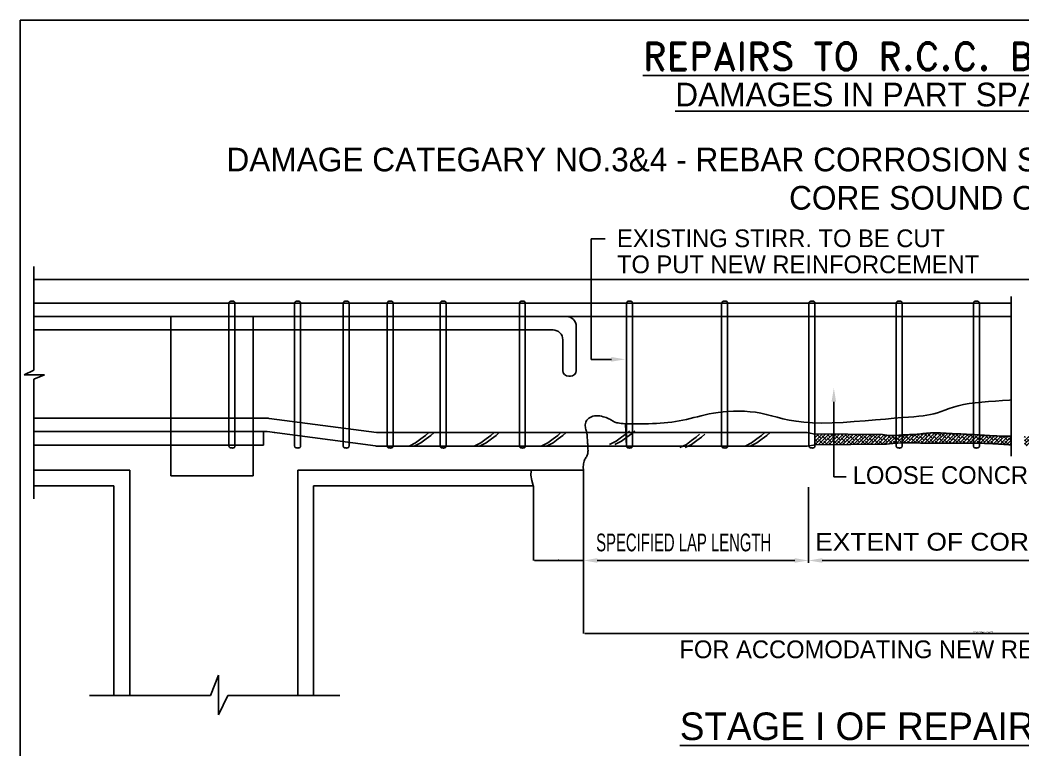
# Model space of a CAD drawing. Header units: millimetres. Extents: x -8855 to 105318, y -17958 to 67465.
# Drawn here: x 13823 to 24004, y 24736 to 32142 of the extents above; entities that cross this region are included whole.
import ezdxf
from ezdxf.lldxf.tags import DXFTag

# ---------------------------------------------------------------- set-up
doc = ezdxf.new("R2010")
doc.units = ezdxf.units.MM
doc.header["$LTSCALE"] = 25
doc.header["$PDMODE"] = 34
doc.layers.add('TEXT', color=2, linetype='Continuous')
doc.styles.add('ROMAND', font='romand.shx')
doc.styles.add('ROMANS', font='stylu.ttf')
tags = doc.linetypes.add('HIDDEN2', pattern=[4.7625, 3.175, -1.5875]).pattern_tags.tags
tags[6:7] = [DXFTag(74, 4), DXFTag(75, 0), DXFTag(340, '0'), DXFTag(46, 1.0), DXFTag(50, 0.0), DXFTag(44, 0.0), DXFTag(45, 0.0)]
tags[4:5] = [DXFTag(74, 4), DXFTag(75, 0), DXFTag(340, '0'), DXFTag(46, 1.0), DXFTag(50, 0.0), DXFTag(44, 0.0), DXFTag(45, 0.0)]
doc.dimstyles.get("Standard").update_dxf_attribs({"dimscale": 0, "dimtxt": 9, "dimasz": 12, "dimexe": 1.25, "dimexo": 0.625, "dimgap": 6, "dimtad": 1, "dimdec": 4, "dimdsep": 46, "dimlunit": 6, "dimtxsty": 'Standard', "dimcen": 2.5, "dimadec": 0, "dimazin": 0, "dimtfac": 1, "dimtdec": 4, "dimtmove": 0, "dimatfit": 3, "dimfxl": 0, "dimtolj": 1, "dimtzin": 0, "dimarcsym": 0})

# ---------------------------------------------------------------- blocks, each defined once
blk = doc.blocks.new('*D6')
at = {"color": 0, "lineweight": -2}
for p, q in [((19543, 26658), (19543, 25918)), ((27653, 26658), (27653, 25918)), ((19555, 25919), (27641, 25919))]:
    blk.add_line(p, q, dxfattribs=at)
at = {"color": 0}
for points in [[(19555, 25921), (19555, 25917), (19543, 25919)], [(27641, 25921), (27641, 25917), (27653, 25919)]]:
    blk.add_solid(points, dxfattribs=at)
at = {"layer": 'DEFPOINTS', "color": 0}
for p in [(19543, 26658), (27653, 26658), (27653, 25919)]:
    blk.add_point(p, dxfattribs=at)
at = {"color": 0, "insert": (23598, 25930), "char_height": 9, "attachment_point": 5, "style": 'ROMANS'}
blk.add_mtext('\\A1;EXTENT OF REMOVAL CONCRETE', dxfattribs=at)
blk = doc.blocks.new('*D13')
at = {"color": 0, "lineweight": -2}
for p, q in [((19543, 27575), (19543, 26657)), ((19034, 27415), (19034, 26657)), ((19046, 26658), (19531, 26658))]:
    blk.add_line(p, q, dxfattribs=at)
at = {"color": 0}
for points in [[(19046, 26660), (19046, 26656), (19034, 26658)], [(19531, 26660), (19531, 26656), (19543, 26658)]]:
    blk.add_solid(points, dxfattribs=at)
at = {"layer": 'DEFPOINTS', "color": 0}
for p in [(19543, 27575), (19034, 27415), (19543, 26658)]:
    blk.add_point(p, dxfattribs=at)
at = {"color": 0, "insert": (19288, 26669), "char_height": 9, "attachment_point": 5, "style": 'ROMANS'}
blk.add_mtext('\\A1;100', dxfattribs=at)

msp = doc.modelspace()

# ---------------------------------------------------------------- hatches: boundary and pattern name
at = {"layer": 'TEXT'}
h = msp.add_hatch(dxfattribs=at)
h.set_pattern_fill('ANSI38', color=256, scale=200, style=0)
h.set_pattern_definition([(45, (0, 0), (-17.67767, 17.67767), []), (135, (0, 0), (-53.033009, 17.67767), [62.5, -37.5])])
h.paths.add_polyline_path([(22716.92969, 27928.09079), (22690.53363, 27927.44274), (22658.47032, 27928.10325), (22620.98762, 27930.68556), (22576.85961, 27935.76669), (21891.08031, 27943.74645), (21891.08031, 27829.57513), (21898.94765, 27830.60195), (22620.05279, 27838.84318), (22681.74309, 27844.71079), (22716.92969, 27847.27933)])
h.paths.add_polyline_path([(22776.92969, 27931.85958), (22766.46592, 27931.22147), (22743.30554, 27929.57889), (22716.92969, 27928.04104), (22716.92969, 27847.27933), (22734.73267, 27848.57891), (22776.92969, 27850.63671)])
h.paths.add_polyline_path([(23502.51305, 27936.01906), (23486.52951, 27936.84559), (23459.00588, 27938.17112), (23430.9019, 27939.46445), (23402.28206, 27940.75778), (23373.21083, 27942.0833), (23343.7527, 27943.47322), (23313.97217, 27944.95974), (23283.96594, 27946.55358), (23253.95971, 27948.17963), (23224.21142, 27949.74127), (23194.97899, 27951.14192), (23166.52037, 27952.28497), (23139.09347, 27953.07384), (23112.95624, 27953.41192), (23088.3666, 27953.20263), (23065.49114, 27952.38692), (23044.13104, 27951.05603), (23023.99612, 27949.33875), (23004.7962, 27947.36388), (22986.24112, 27945.26022), (22968.0407, 27943.15656), (22949.90476, 27941.18169), (22931.54314, 27939.46442), (22912.71401, 27938.09597), (22893.36903, 27937.0173), (22873.50818, 27936.13183), (22853.13146, 27935.34296), (22832.23888, 27934.55408), (22810.83043, 27933.66861), (22788.90611, 27932.58993), (22776.92969, 27931.85958), (22776.92969, 27850.72926), (22821.4155, 27851.81327), (22858.51166, 27851.92777), (22893.71292, 27851.53934), (22928.45195, 27850.9678), (22963.08619, 27850.31577), (22997.70432, 27849.63154), (23032.39499, 27848.9634), (23067.24688, 27848.35967), (23102.34865, 27847.86863), (23137.78895, 27847.53859), (23173.65646, 27847.41785), (23209.97669, 27847.53591), (23246.52261, 27847.84717), (23283.00405, 27848.28722), (23319.13083, 27848.79168), (23354.61278, 27849.29613), (23389.15972, 27849.73618), (23422.48148, 27850.04744), (23454.28787, 27850.16551), (23484.36128, 27850.04208), (23502.51305, 27849.81923)])
h.paths.add_polyline_path([(23562.51305, 27932.52487), (23539.57778, 27933.96913), (23513.4083, 27935.45566), (23502.51305, 27936.01906), (23502.51305, 27849.81923), (23512.77424, 27849.69325), (23539.67185, 27849.15123), (23562.51305, 27848.52219)])
h.paths.add_polyline_path([(23884.08715, 27918.56755), (23875.63792, 27918.66649), (23846.69029, 27919.02873), (23818.38748, 27919.45537), (23790.76175, 27919.9947), (23763.84534, 27920.69504), (23737.67049, 27921.60466), (23712.23183, 27922.75578), (23687.37351, 27924.11619), (23662.9021, 27925.6376), (23638.62414, 27927.27171), (23614.34617, 27928.97021), (23589.87476, 27930.68482), (23565.01644, 27932.36722), (23562.51305, 27932.52487), (23562.51305, 27848.54016), (23589.50133, 27847.61641), (23612.72338, 27846.688), (23635.01043, 27845.69519), (23656.50755, 27844.67019), (23677.34372, 27843.63981), (23697.58342, 27842.60944), (23717.27501, 27841.57907), (23736.46685, 27840.5487), (23755.20731, 27839.51832), (23773.54475, 27838.48795), (23791.52752, 27837.45758), (23809.204, 27836.42721), (23826.64404, 27835.39415), (23844.00347, 27834.345), (23861.45963, 27833.26364), (23884.08715, 27831.82196)])
h.paths.add_polyline_path([(24348.09641, 27934.45705), (24309.40102, 27929.54706), (24271.36394, 27925.17336), (24234.27798, 27921.60463), (24198.09479, 27919.00456), (24162.766, 27917.28996), (24128.24325, 27916.31595), (24094.47818, 27915.93761), (24061.42242, 27916.01006), (24029.02762, 27916.3884), (24018.61208, 27916.56515), (24018.61208, 27822.19354), (24023.76679, 27821.81148), (24047.19036, 27820.11298), (24070.61393, 27818.47887), (24093.74733, 27816.95746), (24116.30037, 27815.59705), (24137.98289, 27814.44593), (24158.56649, 27813.54972), (24178.07, 27812.9433), (24196.57402, 27812.65888), (24214.15915, 27812.72864), (24230.90599, 27813.18479), (24246.89516, 27814.05954), (24262.20726, 27815.38507), (24276.92289, 27817.19359), (24291.1549, 27819.49314), (24305.1451, 27822.19519), (24319.16754, 27825.18702), (24333.49629, 27828.35596), (24348.09641, 27831.52228)])
h.paths.add_polyline_path([(24408.09641, 27942.39184), (24388.52202, 27939.80781), (24348.09641, 27934.45516), (24348.09641, 27831.52686), (24364.16887, 27834.77432), (24381.06082, 27837.79835), (24399.35528, 27840.5487), (24408.09641, 27841.59965)])
h.paths.add_polyline_path([(25233.94579, 27983.60045), (25217.86343, 27983.42682), (25182.19878, 27982.84992), (25147.14671, 27982.16032), (25112.28809, 27981.37413), (25077.20377, 27980.50743), (25041.47462, 27979.57634), (25004.6815, 27978.59695), (24966.40527, 27977.58536), (24926.22678, 27976.55767), (24883.87198, 27975.5112), (24839.64717, 27974.36813), (24794.00373, 27973.03187), (24747.39305, 27971.40581), (24700.2665, 27969.39337), (24653.07547, 27966.89794), (24606.27135, 27963.82293), (24560.30551, 27960.07174), (24515.54604, 27955.60144), (24472.02788, 27950.58376), (24429.70266, 27945.24409), (24408.09641, 27942.39184), (24408.09641, 27841.59965), (24419.24032, 27842.93948), (24440.56011, 27844.99218), (24463.07284, 27846.75508), (24486.53669, 27848.27649), (24510.70986, 27849.6047), (24535.35054, 27850.78802), (24560.2169, 27851.87474), (24585.06715, 27852.91317), (24609.69977, 27853.94622), (24634.07445, 27854.99538), (24658.19121, 27856.07673), (24682.05003, 27857.20638), (24705.65092, 27858.40044), (24728.99387, 27859.67498), (24752.07889, 27861.04613), (24774.90598, 27862.52997), (24797.49125, 27864.1292), (24819.91532, 27865.79282), (24842.2749, 27867.45644), (24864.66672, 27869.05567), (24887.1875, 27870.52609), (24909.93399, 27871.80333), (24933.00289, 27872.82297), (24956.49093, 27873.52061), (24980.48142, 27873.85871), (25005.00389, 27873.907), (25030.07447, 27873.76211), (25055.70929, 27873.52061), (25081.92445, 27873.27912), (25108.73608, 27873.13422), (25136.16031, 27873.18252), (25164.21324, 27873.52061), (25192.86263, 27874.2035), (25221.88281, 27875.11984), (25233.94579, 27875.53282)])
h.paths.add_polyline_path([(25293.94579, 27983.74935), (25293.08573, 27983.76689), (25254.60715, 27983.82352), (25233.94579, 27983.60045), (25233.94579, 27875.53282), (25250.9997, 27876.11667), (25279.93927, 27877.04105), (25293.94579, 27877.38472)])
h.paths.add_polyline_path([(25610.54645, 27955.73362), (25599.76526, 27955.73362), (25536.11154, 27965.32533), (25478.41152, 27972.51653), (25425.96208, 27977.63176), (25378.06005, 27980.99554), (25334.00232, 27982.93241), (25293.94579, 27983.74935), (25293.94579, 27877.38472), (25308.42746, 27877.74004), (25336.19021, 27878.06069), (25362.95347, 27877.85006), (25388.44319, 27876.95519), (25412.55356, 27875.20909), (25435.85172, 27872.38851), (25459.07303, 27868.25618), (25482.95289, 27862.5748), (25508.22666, 27855.10708), (25535.62973, 27845.61573), (25565.89747, 27833.86345), (25599.76526, 27819.61296), (25610.54645, 27819.61296)])

# ---------------------------------------------------------------- linework, layer by layer
for p, q in [((13822.58321, 32141.71581), (13822.58321, 3906.40728)), ((33302.44289, 32141.71581), (13822.58321, 32141.71581)), ((19619.97384, 28699.20069), (19619.97384, 29921.21885)), ((19619.97384, 29921.21885), (19762.53572, 29921.21885)), ((13962.98687, 29640.17941), (13962.98687, 28588.6062)), ((13962.98687, 29509.73284), (33025.80761, 29509.73284)), ((23884.08715, 29338.06638), (23884.08715, 27717.50093)), ((19826.19536, 28699.20069), (19619.97384, 28699.20069)), ((13865.25611, 28543.03435), (13962.98687, 28588.6062)), ((14069.66464, 28543.03435), (13865.25611, 28543.03435)), ((14069.66464, 28543.03435), (13962.98687, 28499.34463)), ((13962.98687, 28499.34463), (13962.98687, 27284.73996)), ((22083.73427, 28268.27634), (22083.73427, 27508.44759)), ((23502.51305, 27819.61296), (23502.51305, 28283.2714)), ((23562.51305, 27819.61296), (23562.51305, 28280.17776)), ((16352.60917, 28100.15454), (17439.51712, 27956.25266)), ((20945.23093, 28165.01139), (20945.23093, 27819.61296)), ((21005.23093, 28170.35369), (21005.23093, 27819.61296)), ((22716.92969, 28103.31413), (22716.92969, 27819.61296)), ((22776.92969, 28108.22793), (22776.92969, 27837.78371)), ((19967.88977, 28046.46198), (19980.09481, 27816.09003)), ((20038.84979, 28044.34891), (20038.84979, 27819.61296)), ((21831.08031, 28057.11036), (21831.08031, 27819.61296)), ((21891.08031, 28054.25264), (21891.08031, 27819.61296)), ((16294.02506, 27828.43228), (16294.02506, 27965.73048)), ((16330.82288, 27965.73048), (17430.54538, 27820.13201)), ((21005.23093, 27819.61296), (21005.23093, 27819.61296)), ((22776.92969, 27837.78371), (22776.78026, 27816.53878)), ((13962.98687, 27575.36163), (14935.38224, 27575.36163)), ((14935.38224, 27575.36163), (14935.38224, 25289.46679)), ((16642.20574, 25289.46679), (16642.20574, 27575.36163)), ((16642.20574, 27575.36163), (19542.61748, 27575.36163)), ((22083.73427, 27508.44759), (22209.45767, 27508.44759)), ((13962.98687, 27415.36163), (14775.38224, 27415.36163)), ((14775.38224, 27415.36163), (14775.38224, 25289.46679)), ((16802.20574, 25289.46679), (16802.20574, 27415.36163)), ((16802.20574, 27415.36163), (19034.11286, 27415.36163)), ((15836.5797, 25493.85949), (15755.54024, 25289.46679)), ((15836.5797, 25092.09901), (15836.5797, 25493.85949)), ((14526.35064, 25289.46679), (15755.54024, 25289.46679)), ((15836.5797, 25092.09901), (15933.23813, 25289.46679)), ((15933.23813, 25289.46679), (17069.22727, 25289.46679))]:
    msp.add_line(p, q)
at = {"linetype": 'HIDDEN2'}
for p, q in [((13962.98687, 29269.97499), (23884.08715, 29269.97499)), ((15943.20812, 29269.97499), (15943.20812, 27819.61296)), ((16003.20812, 29269.97499), (16003.20812, 27819.61296)), ((16609.17229, 29269.97499), (16609.17229, 27819.61296)), ((16669.17229, 29269.97499), (16669.17229, 27819.61296)), ((17102.37409, 29269.97499), (17102.37409, 27819.61296)), ((17162.37409, 29269.97499), (17162.37409, 27819.61296)), ((17549.1109, 29269.97499), (17549.1109, 27819.61296)), ((17609.1109, 29269.97499), (17609.1109, 27819.61296)), ((18087.54484, 29269.97499), (18087.54484, 27819.61296)), ((18147.54484, 29269.97499), (18147.54484, 27819.61296)), ((18891.67114, 29269.97499), (18891.67114, 27819.61296)), ((18951.67114, 29269.97499), (18951.67114, 27819.61296)), ((19978.84979, 29269.97499), (19978.84979, 27819.61296)), ((20038.84979, 29269.97499), (20038.84979, 27819.61296)), ((20945.23093, 29269.97499), (20945.23093, 27819.61296)), ((21005.23093, 29269.97499), (21005.23093, 27819.61296)), ((21831.08031, 29269.97499), (21831.08031, 27819.61296)), ((21891.08031, 29269.97499), (21891.08031, 27819.61296)), ((22716.92969, 29269.97499), (22716.92969, 27819.61296)), ((22776.92969, 29269.97499), (22776.92969, 27819.61296)), ((23502.51305, 29269.97499), (23502.51305, 27819.61296)), ((23562.51305, 29269.97499), (23562.51305, 27819.61296)), ((13962.98687, 29133.85434), (23884.08715, 29133.85434)), ((19469.13226, 29033.85434), (19469.13226, 28587.04668)), ((13962.98687, 28997.73368), (19233.0116, 28997.73368)), ((19333.0116, 28897.73368), (19333.0116, 28587.04668)), ((19409.13226, 28527.04668), (19393.0116, 28527.04668)), ((13962.98687, 28100.67358), (16344.73415, 28100.67358)), ((16330.82288, 27965.73048), (13962.98687, 27965.73048)), ((17447.39214, 27955.73362), (21814.75155, 27955.73362)), ((13962.98687, 27828.43228), (16294.02506, 27828.43228)), ((17438.4204, 27819.61296), (21814.75155, 27819.61296))]:
    msp.add_line(p, q, dxfattribs=at)
at = {"color": 8}
for p, q in [((15142.19608, 29133.85434), (13962.98687, 29133.85434)), ((15351.58905, 27515.5609), (15351.58905, 29133.85434)), ((16189.16091, 29133.85434), (23884.08715, 29133.85434)), ((16189.16091, 27515.5609), (16189.16091, 29133.85434)), ((15351.58905, 27515.5609), (16189.16091, 27515.5609))]:
    msp.add_line(p, q, dxfattribs=at)
at = {"color": 0, "linetype": 'ByBlock'}
for p, q in [((21826.74407, 27402.86163), (21826.74407, 26633.32243)), ((19682.61748, 26658.32243), (21686.74407, 26658.32243)), ((21966.74407, 26658.32243), (25459.76526, 26658.32243))]:
    msp.add_line(p, q, dxfattribs=at)
for points in [[(15943.20812, 29269.97499), (15944.45314, 29273.49793), (15945.61306, 29276.39073), (15946.70528, 29278.73205), (15947.74722, 29280.60053), (15948.75631, 29282.0748), (15949.74995, 29283.23351), (15950.74557, 29284.1553), (15951.76057, 29284.91882), (15952.80768, 29285.59049), (15953.88087, 29286.18788), (15954.96938, 29286.71636), (15956.0625, 29287.18129), (15957.14949, 29287.58802), (15958.21961, 29287.94191), (15959.26213, 29288.24833), (15960.26631, 29288.51264), (15961.2273, 29288.74006), (15962.16375, 29288.93532), (15963.10021, 29289.10301), (15964.0612, 29289.24773), (15965.07126, 29289.37407), (15966.15494, 29289.48663), (15967.33675, 29289.59), (15968.64125, 29289.68878), (15970.08529, 29289.78551), (15971.65508, 29289.87458), (15973.32914, 29289.94835), (15975.08601, 29289.99914), (15976.90422, 29290.0193), (15978.7623, 29290.00117), (15980.63878, 29289.9371), (15982.51219, 29289.81943), (15984.36362, 29289.63986), (15986.18438, 29289.38755), (15987.96834, 29289.05101), (15989.70935, 29288.61875), (15991.40129, 29288.07929), (15993.03802, 29287.42115), (15994.61341, 29286.63283), (15996.12132, 29285.70285), (15997.55208, 29284.61619), (15998.88187, 29283.34369), (16000.08333, 29281.85266), (16001.1291, 29280.11038), (16001.99183, 29278.08418), (16002.64414, 29275.74134), (16003.05869, 29273.04918), (16003.20812, 29269.97499)], [(16609.17229, 29269.97499), (16610.41732, 29273.49793), (16611.57723, 29276.39073), (16612.66945, 29278.73205), (16613.7114, 29280.60053), (16614.72049, 29282.0748), (16615.71413, 29283.23351), (16616.70974, 29284.1553), (16617.72475, 29284.91882), (16618.77186, 29285.59049), (16619.84504, 29286.18788), (16620.93356, 29286.71636), (16622.02668, 29287.18129), (16623.11367, 29287.58802), (16624.18378, 29287.94191), (16625.2263, 29288.24833), (16626.23048, 29288.51264), (16627.19147, 29288.74006), (16628.12793, 29288.93532), (16629.06438, 29289.10301), (16630.02538, 29289.24773), (16631.03544, 29289.37407), (16632.11911, 29289.48663), (16633.30093, 29289.59), (16634.60542, 29289.68878), (16636.04946, 29289.78551), (16637.61925, 29289.87458), (16639.29332, 29289.94835), (16641.05019, 29289.99914), (16642.8684, 29290.0193), (16644.72648, 29290.00117), (16646.60296, 29289.9371), (16648.47637, 29289.81943), (16650.3278, 29289.63986), (16652.14856, 29289.38755), (16653.93251, 29289.05101), (16655.67353, 29288.61875), (16657.36546, 29288.07929), (16659.0022, 29287.42115), (16660.57758, 29286.63283), (16662.08549, 29285.70285), (16663.51626, 29284.61619), (16664.84605, 29283.34369), (16666.04751, 29281.85266), (16667.09328, 29280.11038), (16667.956, 29278.08418), (16668.60832, 29275.74134), (16669.02287, 29273.04918), (16669.17229, 29269.97499)], [(17102.37409, 29269.97499), (17103.61912, 29273.49793), (17104.77903, 29276.39073), (17105.87125, 29278.73205), (17106.9132, 29280.60053), (17107.92229, 29282.0748), (17108.91593, 29283.23351), (17109.91154, 29284.1553), (17110.92654, 29284.91882), (17111.97366, 29285.59049), (17113.04684, 29286.18788), (17114.13536, 29286.71636), (17115.22848, 29287.18129), (17116.31547, 29287.58802), (17117.38558, 29287.94191), (17118.4281, 29288.24833), (17119.43228, 29288.51264), (17120.39327, 29288.74006), (17121.32973, 29288.93532), (17122.26618, 29289.10301), (17123.22717, 29289.24773), (17124.23724, 29289.37407), (17125.32091, 29289.48663), (17126.50273, 29289.59), (17127.80722, 29289.68878), (17129.25126, 29289.78551), (17130.82105, 29289.87458), (17132.49512, 29289.94835), (17134.25199, 29289.99914), (17136.0702, 29290.0193), (17137.92828, 29290.00117), (17139.80476, 29289.9371), (17141.67817, 29289.81943), (17143.5296, 29289.63986), (17145.35036, 29289.38755), (17147.13431, 29289.05101), (17148.87533, 29288.61875), (17150.56726, 29288.07929), (17152.20399, 29287.42115), (17153.77938, 29286.63283), (17155.28729, 29285.70285), (17156.71805, 29284.61619), (17158.04785, 29283.34369), (17159.24931, 29281.85266), (17160.29508, 29280.11038), (17161.1578, 29278.08418), (17161.81012, 29275.74134), (17162.22467, 29273.04918), (17162.37409, 29269.97499)], [(17549.1109, 29269.97499), (17550.35592, 29273.49793), (17551.51584, 29276.39073), (17552.60806, 29278.73205), (17553.65001, 29280.60053), (17554.65909, 29282.0748), (17555.65273, 29283.23351), (17556.64835, 29284.1553), (17557.66335, 29284.91882), (17558.71046, 29285.59049), (17559.78365, 29286.18788), (17560.87217, 29286.71636), (17561.96528, 29287.18129), (17563.05227, 29287.58802), (17564.12239, 29287.94191), (17565.16491, 29288.24833), (17566.16909, 29288.51264), (17567.13008, 29288.74006), (17568.06653, 29288.93532), (17569.00299, 29289.10301), (17569.96398, 29289.24773), (17570.97405, 29289.37407), (17572.05772, 29289.48663), (17573.23953, 29289.59), (17574.54403, 29289.68878), (17575.98807, 29289.78551), (17577.55786, 29289.87458), (17579.23192, 29289.94835), (17580.98879, 29289.99914), (17582.807, 29290.0193), (17584.66508, 29290.00117), (17586.54156, 29289.9371), (17588.41497, 29289.81943), (17590.2664, 29289.63986), (17592.08716, 29289.38755), (17593.87112, 29289.05101), (17595.61213, 29288.61875), (17597.30407, 29288.07929), (17598.9408, 29287.42115), (17600.51619, 29286.63283), (17602.0241, 29285.70285), (17603.45486, 29284.61619), (17604.78465, 29283.34369), (17605.98611, 29281.85266), (17607.03188, 29280.11038), (17607.89461, 29278.08418), (17608.54692, 29275.74134), (17608.96147, 29273.04918), (17609.1109, 29269.97499)], [(18087.54484, 29269.97499), (18088.78986, 29273.49793), (18089.94978, 29276.39073), (18091.042, 29278.73205), (18092.08395, 29280.60053), (18093.09303, 29282.0748), (18094.08667, 29283.23351), (18095.08229, 29284.1553), (18096.09729, 29284.91882), (18097.1444, 29285.59049), (18098.21759, 29286.18788), (18099.30611, 29286.71636), (18100.39922, 29287.18129), (18101.48621, 29287.58802), (18102.55633, 29287.94191), (18103.59885, 29288.24833), (18104.60303, 29288.51264), (18105.56402, 29288.74006), (18106.50047, 29288.93532), (18107.43693, 29289.10301), (18108.39792, 29289.24773), (18109.40799, 29289.37407), (18110.49166, 29289.48663), (18111.67347, 29289.59), (18112.97797, 29289.68878), (18114.42201, 29289.78551), (18115.9918, 29289.87458), (18117.66586, 29289.94835), (18119.42273, 29289.99914), (18121.24094, 29290.0193), (18123.09902, 29290.00117), (18124.9755, 29289.9371), (18126.84891, 29289.81943), (18128.70034, 29289.63986), (18130.5211, 29289.38755), (18132.30506, 29289.05101), (18134.04607, 29288.61875), (18135.73801, 29288.07929), (18137.37474, 29287.42115), (18138.95013, 29286.63283), (18140.45804, 29285.70285), (18141.8888, 29284.61619), (18143.21859, 29283.34369), (18144.42005, 29281.85266), (18145.46582, 29280.11038), (18146.32855, 29278.08418), (18146.98086, 29275.74134), (18147.39541, 29273.04918), (18147.54484, 29269.97499)], [(18891.67114, 29269.97499), (18892.91617, 29273.49793), (18894.07608, 29276.39073), (18895.1683, 29278.73205), (18896.21025, 29280.60053), (18897.21934, 29282.0748), (18898.21298, 29283.23351), (18899.20859, 29284.1553), (18900.2236, 29284.91882), (18901.27071, 29285.59049), (18902.34389, 29286.18788), (18903.43241, 29286.71636), (18904.52553, 29287.18129), (18905.61252, 29287.58802), (18906.68263, 29287.94191), (18907.72515, 29288.24833), (18908.72933, 29288.51264), (18909.69032, 29288.74006), (18910.62678, 29288.93532), (18911.56323, 29289.10301), (18912.52423, 29289.24773), (18913.53429, 29289.37407), (18914.61796, 29289.48663), (18915.79978, 29289.59), (18917.10427, 29289.68878), (18918.54831, 29289.78551), (18920.1181, 29289.87458), (18921.79217, 29289.94835), (18923.54904, 29289.99914), (18925.36725, 29290.0193), (18927.22533, 29290.00117), (18929.10181, 29289.9371), (18930.97522, 29289.81943), (18932.82665, 29289.63986), (18934.64741, 29289.38755), (18936.43136, 29289.05101), (18938.17238, 29288.61875), (18939.86431, 29288.07929), (18941.50105, 29287.42115), (18943.07643, 29286.63283), (18944.58434, 29285.70285), (18946.0151, 29284.61619), (18947.3449, 29283.34369), (18948.54636, 29281.85266), (18949.59213, 29280.11038), (18950.45485, 29278.08418), (18951.10717, 29275.74134), (18951.52172, 29273.04918), (18951.67114, 29269.97499)], [(19978.84979, 29269.97499), (19980.09481, 29273.49793), (19981.25473, 29276.39073), (19982.34695, 29278.73205), (19983.3889, 29280.60053), (19984.39798, 29282.0748), (19985.39163, 29283.23351), (19986.38724, 29284.1553), (19987.40224, 29284.91882), (19988.44935, 29285.59049), (19989.52254, 29286.18788), (19990.61106, 29286.71636), (19991.70418, 29287.18129), (19992.79116, 29287.58802), (19993.86128, 29287.94191), (19994.9038, 29288.24833), (19995.90798, 29288.51264), (19996.86897, 29288.74006), (19997.80542, 29288.93532), (19998.74188, 29289.10301), (19999.70287, 29289.24773), (20000.71294, 29289.37407), (20001.79661, 29289.48663), (20002.97842, 29289.59), (20004.28292, 29289.68878), (20005.72696, 29289.78551), (20007.29675, 29289.87458), (20008.97081, 29289.94835), (20010.72768, 29289.99914), (20012.54589, 29290.0193), (20014.40397, 29290.00117), (20016.28045, 29289.9371), (20018.15386, 29289.81943), (20020.0053, 29289.63986), (20021.82605, 29289.38755), (20023.61001, 29289.05101), (20025.35102, 29288.61875), (20027.04296, 29288.07929), (20028.67969, 29287.42115), (20030.25508, 29286.63283), (20031.76299, 29285.70285), (20033.19375, 29284.61619), (20034.52354, 29283.34369), (20035.725, 29281.85266), (20036.77077, 29280.11038), (20037.6335, 29278.08418), (20038.28582, 29275.74134), (20038.70037, 29273.04918), (20038.84979, 29269.97499)], [(20945.23093, 29269.97499), (20946.47595, 29273.49793), (20947.63587, 29276.39073), (20948.72809, 29278.73205), (20949.77004, 29280.60053), (20950.77912, 29282.0748), (20951.77277, 29283.23351), (20952.76838, 29284.1553), (20953.78338, 29284.91882), (20954.83049, 29285.59049), (20955.90368, 29286.18788), (20956.9922, 29286.71636), (20958.08532, 29287.18129), (20959.1723, 29287.58802), (20960.24242, 29287.94191), (20961.28494, 29288.24833), (20962.28912, 29288.51264), (20963.25011, 29288.74006), (20964.18656, 29288.93532), (20965.12302, 29289.10301), (20966.08401, 29289.24773), (20967.09408, 29289.37407), (20968.17775, 29289.48663), (20969.35956, 29289.59), (20970.66406, 29289.68878), (20972.1081, 29289.78551), (20973.67789, 29289.87458), (20975.35195, 29289.94835), (20977.10882, 29289.99914), (20978.92703, 29290.0193), (20980.78511, 29290.00117), (20982.66159, 29289.9371), (20984.535, 29289.81943), (20986.38644, 29289.63986), (20988.20719, 29289.38755), (20989.99115, 29289.05101), (20991.73216, 29288.61875), (20993.4241, 29288.07929), (20995.06083, 29287.42115), (20996.63622, 29286.63283), (20998.14413, 29285.70285), (20999.57489, 29284.61619), (21000.90468, 29283.34369), (21002.10614, 29281.85266), (21003.15191, 29280.11038), (21004.01464, 29278.08418), (21004.66696, 29275.74134), (21005.08151, 29273.04918), (21005.23093, 29269.97499)], [(21831.08031, 29269.97499), (21832.32533, 29273.49793), (21833.48525, 29276.39073), (21834.57747, 29278.73205), (21835.61941, 29280.60053), (21836.6285, 29282.0748), (21837.62214, 29283.23351), (21838.61776, 29284.1553), (21839.63276, 29284.91882), (21840.67987, 29285.59049), (21841.75306, 29286.18788), (21842.84157, 29286.71636), (21843.93469, 29287.18129), (21845.02168, 29287.58802), (21846.0918, 29287.94191), (21847.13432, 29288.24833), (21848.1385, 29288.51264), (21849.09949, 29288.74006), (21850.03594, 29288.93532), (21850.9724, 29289.10301), (21851.93339, 29289.24773), (21852.94345, 29289.37407), (21854.02713, 29289.48663), (21855.20894, 29289.59), (21856.51344, 29289.68878), (21857.95748, 29289.78551), (21859.52727, 29289.87458), (21861.20133, 29289.94835), (21862.9582, 29289.99914), (21864.77641, 29290.0193), (21866.63449, 29290.00117), (21868.51097, 29289.9371), (21870.38438, 29289.81943), (21872.23581, 29289.63986), (21874.05657, 29289.38755), (21875.84053, 29289.05101), (21877.58154, 29288.61875), (21879.27348, 29288.07929), (21880.91021, 29287.42115), (21882.4856, 29286.63283), (21883.99351, 29285.70285), (21885.42427, 29284.61619), (21886.75406, 29283.34369), (21887.95552, 29281.85266), (21889.00129, 29280.11038), (21889.86402, 29278.08418), (21890.51633, 29275.74134), (21890.93088, 29273.04918), (21891.08031, 29269.97499)], [(22716.92969, 29269.97499), (22718.17471, 29273.49793), (22719.33462, 29276.39073), (22720.42685, 29278.73205), (22721.46879, 29280.60053), (22722.47788, 29282.0748), (22723.47152, 29283.23351), (22724.46714, 29284.1553), (22725.48214, 29284.91882), (22726.52925, 29285.59049), (22727.60243, 29286.18788), (22728.69095, 29286.71636), (22729.78407, 29287.18129), (22730.87106, 29287.58802), (22731.94118, 29287.94191), (22732.98369, 29288.24833), (22733.98787, 29288.51264), (22734.94886, 29288.74006), (22735.88532, 29288.93532), (22736.82177, 29289.10301), (22737.78277, 29289.24773), (22738.79283, 29289.37407), (22739.8765, 29289.48663), (22741.05832, 29289.59), (22742.36282, 29289.68878), (22743.80686, 29289.78551), (22745.37664, 29289.87458), (22747.05071, 29289.94835), (22748.80758, 29289.99914), (22750.62579, 29290.0193), (22752.48387, 29290.00117), (22754.36035, 29289.9371), (22756.23376, 29289.81943), (22758.08519, 29289.63986), (22759.90595, 29289.38755), (22761.6899, 29289.05101), (22763.43092, 29288.61875), (22765.12286, 29288.07929), (22766.75959, 29287.42115), (22768.33498, 29286.63283), (22769.84289, 29285.70285), (22771.27365, 29284.61619), (22772.60344, 29283.34369), (22773.8049, 29281.85266), (22774.85067, 29280.11038), (22775.7134, 29278.08418), (22776.36571, 29275.74134), (22776.78026, 29273.04918), (22776.92969, 29269.97499)], [(23562.51305, 29269.97499), (23561.26802, 29273.49793), (23560.10811, 29276.39073), (23559.01589, 29278.73205), (23557.97394, 29280.60053), (23556.96485, 29282.0748), (23555.97121, 29283.23351), (23554.9756, 29284.1553), (23553.9606, 29284.91882), (23552.91348, 29285.59049), (23551.8403, 29286.18788), (23550.75178, 29286.71636), (23549.65866, 29287.18129), (23548.57168, 29287.58802), (23547.50156, 29287.94191), (23546.45904, 29288.24833), (23545.45486, 29288.51264), (23544.49387, 29288.74006), (23543.55741, 29288.93532), (23542.62096, 29289.10301), (23541.65997, 29289.24773), (23540.6499, 29289.37407), (23539.56623, 29289.48663), (23538.38441, 29289.59), (23537.07992, 29289.68878), (23535.63588, 29289.78551), (23534.06609, 29289.87458), (23532.39203, 29289.94835), (23530.63515, 29289.99914), (23528.81694, 29290.0193), (23526.95887, 29290.00117), (23525.08238, 29289.9371), (23523.20897, 29289.81943), (23521.35754, 29289.63986), (23519.53678, 29289.38755), (23517.75283, 29289.05101), (23516.01182, 29288.61875), (23514.31988, 29288.07929), (23512.68315, 29287.42115), (23511.10776, 29286.63283), (23509.59985, 29285.70285), (23508.16909, 29284.61619), (23506.8393, 29283.34369), (23505.63783, 29281.85266), (23504.59206, 29280.11038), (23503.72934, 29278.08418), (23503.07702, 29275.74134), (23502.66247, 29273.04918), (23502.51305, 29269.97499)], [(19542.61748, 27575.36163), (19541.50861, 27582.42599), (19540.44396, 27596.69131), (19540.38477, 27611.27237), (19541.26845, 27625.80631), (19543.03241, 27639.93029), (19545.61405, 27653.28148), (19548.9508, 27665.49703), (19552.95683, 27676.3226), (19557.45339, 27685.93786), (19562.2385, 27694.63098), (19567.11017, 27702.69013), (19571.86642, 27710.40347), (19576.30527, 27718.05918), (19580.22473, 27725.94543), (19583.42282, 27734.35038), (19585.75046, 27743.50217), (19587.27016, 27753.38879), (19588.09734, 27763.9382), (19588.34743, 27775.07835), (19588.13583, 27786.73721), (19587.57798, 27798.84273), (19586.78928, 27811.32287), (19585.88516, 27824.10558), (19584.9642, 27837.09722), (19584.05767, 27850.11767), (19583.17999, 27862.96522), (19582.34559, 27875.43815), (19581.5689, 27887.33474), (19580.86435, 27898.45328), (19580.24636, 27908.59204), (19579.72936, 27917.5493), (19579.31096, 27925.21461), (19578.92141, 27931.84251), (19578.47416, 27937.77881), (19577.88263, 27943.3693), (19577.06026, 27948.95979), (19575.92049, 27954.89608), (19574.37676, 27961.52398), (19572.34249, 27969.18929), (19569.80326, 27978.14175), (19567.0332, 27988.24689), (19564.37855, 27999.27417), (19562.18559, 28010.99306), (19560.80056, 28023.17302), (19560.56973, 28035.58352), (19561.83936, 28047.99401), (19564.95571, 28060.17398), (19570.18087, 28071.90008), (19577.44031, 28082.9778), (19586.57532, 28093.21982), (19597.4272, 28102.43885), (19609.83725, 28110.44757), (19623.64678, 28117.05867), (19638.69707, 28122.08483), (19654.82944, 28125.33876), (19671.85391, 28126.70517), (19689.45548, 28126.35697), (19707.2879, 28124.53911), (19725.00491, 28121.49653), (19742.26023, 28117.47416), (19758.70761, 28112.71697), (19774.00079, 28107.46988), (19787.7935, 28101.97785), (19799.85491, 28096.4546), (19810.41585, 28090.98898), (19819.82259, 28085.63863), (19828.42138, 28080.46117), (19836.5585, 28075.51426), (19844.58019, 28070.85551), (19852.83273, 28066.54257), (19861.66236, 28062.63307), (19871.41296, 28059.17023), (19882.41875, 28056.13965), (19895.01156, 28053.51251), (19909.52324, 28051.25999), (19926.28562, 28049.35327), (19945.63051, 28047.76354), (19967.88977, 28046.46198), (19993.39521, 28045.41977), (20022.33922, 28044.62011), (20054.35628, 28044.0942), (20088.94144, 28043.88528), (20125.58973, 28044.03657), (20163.7962, 28044.5913), (20203.05587, 28045.59269), (20242.86379, 28047.08396), (20282.71499, 28049.10835), (20322.19349, 28051.70908), (20361.23915, 28054.92937), (20399.88085, 28058.81245), (20438.14743, 28063.40155), (20476.06775, 28068.73989), (20513.67066, 28074.87069), (20550.98502, 28081.83719), (20588.03968, 28089.6826), (20624.92602, 28098.39493), (20661.98548, 28107.74122), (20699.62205, 28117.43332), (20738.23968, 28127.18306), (20778.24235, 28136.70225), (20820.03403, 28145.70275), (20864.0187, 28153.89636), (20910.60032, 28160.99494), (20960.02416, 28166.72711), (21011.90069, 28170.88875), (21065.68165, 28173.29256), (21120.81879, 28173.75123), (21176.76388, 28172.07744), (21232.96867, 28168.08389), (21288.88491, 28161.58327), (21343.96436, 28152.38827), (21398.00488, 28140.4978), (21452.1888, 28126.65574), (21508.04456, 28111.79218), (21567.10059, 28096.83722), (21630.88533, 28082.72096), (21700.92721, 28070.3735), (21778.75468, 28060.72493), (21865.89616, 28054.70535), (21963.12879, 28052.95751), (22068.2244, 28054.97479), (22178.20354, 28059.96322), (22290.08673, 28067.12884), (22400.8945, 28075.67766), (22507.64739, 28084.81574), (22607.36592, 28093.74908), (22697.07063, 28101.68374), (22774.5684, 28108.04619), (22840.81146, 28113.14477), (22897.53838, 28117.50826), (22946.48775, 28121.66547), (22989.39814, 28126.14518), (23028.00813, 28131.47617), (23064.0563, 28138.18725), (23099.28123, 28146.8072), (23135.22072, 28157.67511), (23172.60949, 28170.37127), (23211.98148, 28184.28626), (23253.87063, 28198.81066), (23298.81089, 28213.33507), (23347.3362, 28227.25006), (23399.9805, 28239.94622), (23457.27773, 28250.81413), (23519.4758, 28259.44117), (23585.67844, 28266.20187), (23654.70335, 28271.66757), (23725.36822, 28276.40958), (23796.49076, 28280.99925), (23866.88866, 28286.00788), (23884.08715, 28287.51425)], [(17972.60905, 27955.73362), (17939.25271, 27927.54623), (17891.96384, 27892.12639), (17838.76347, 27850.80307), (17771.49604, 27819.61296)], [(18025.80911, 27955.73362), (17992.45277, 27927.54623), (17945.1639, 27892.12639), (17891.96353, 27850.80307), (17824.69609, 27819.61296)], [(18634.9161, 27955.73362), (18601.55977, 27927.54623), (18554.2709, 27892.12639), (18501.07053, 27850.80307), (18433.80309, 27819.61296)], [(18688.11616, 27955.73362), (18654.75983, 27927.54623), (18607.47095, 27892.12639), (18554.27059, 27850.80307), (18487.00315, 27819.61296)], [(19313.78066, 27955.73362), (19280.42433, 27927.54623), (19233.13546, 27892.12639), (19179.93509, 27850.80307), (19112.66765, 27819.61296)], [(19366.98072, 27955.73362), (19333.62438, 27927.54623), (19286.33551, 27892.12639), (19233.13514, 27850.80307), (19165.86771, 27819.61296)], [(20009.20304, 27972.26931), (19975.8467, 27944.08192), (19928.55783, 27908.66208), (19875.35746, 27867.33875), (19808.09002, 27836.14865)], [(20062.4031, 27972.26931), (20029.04676, 27944.08192), (19981.75789, 27908.66208), (19928.55752, 27867.33875), (19861.29008, 27836.14865)], [(20721.18292, 27939.19774), (20687.82658, 27911.01036), (20640.53771, 27875.59052), (20587.33734, 27834.26719), (20520.0699, 27803.07709)], [(20774.38298, 27939.19774), (20741.02664, 27911.01036), (20693.73777, 27875.59052), (20640.5374, 27834.26719), (20573.26996, 27803.07709)], [(21383.48966, 27955.73362), (21350.13332, 27927.54623), (21302.84445, 27892.12639), (21249.64408, 27850.80307), (21182.37665, 27819.61296)], [(21436.68972, 27955.73362), (21403.33338, 27927.54623), (21356.04451, 27892.12639), (21302.84414, 27850.80307), (21235.5767, 27819.61296)], [(21814.75155, 27955.73362), (21875.84778, 27943.92369), (22576.85961, 27935.76669), (22620.98762, 27930.68556), (22658.47032, 27928.10325), (22690.53363, 27927.44274), (22718.4034, 27928.12697), (22743.30554, 27929.57889), (22766.46592, 27931.22147), (22788.90611, 27932.58993), (22810.83043, 27933.66861), (22832.23888, 27934.55408), (22853.13146, 27935.34296), (22873.50818, 27936.13183), (22893.36903, 27937.0173), (22912.71401, 27938.09597), (22931.54314, 27939.46442), (22949.90476, 27941.18169), (22968.0407, 27943.15656), (22986.24112, 27945.26022), (23004.7962, 27947.36388), (23023.99612, 27949.33875), (23044.13104, 27951.05603), (23065.49114, 27952.38692), (23088.3666, 27953.20263), (23112.95624, 27953.41192), (23139.09347, 27953.07384), (23166.52037, 27952.28497), (23194.97899, 27951.14192), (23224.21142, 27949.74127), (23253.95971, 27948.17963), (23283.96594, 27946.55358), (23313.97217, 27944.95974), (23343.7527, 27943.47322), (23373.21083, 27942.0833), (23402.28206, 27940.75778), (23430.9019, 27939.46445), (23459.00588, 27938.17112), (23486.52951, 27936.84559), (23513.4083, 27935.45566), (23539.57778, 27933.96913), (23565.01644, 27932.36722), (23589.87476, 27930.68482), (23614.34617, 27928.97021), (23638.62414, 27927.27171), (23662.9021, 27925.6376), (23687.37351, 27924.11619), (23712.23183, 27922.75578), (23737.67049, 27921.60466), (23763.84534, 27920.69504), (23790.76175, 27919.9947), (23818.38748, 27919.45537), (23846.69029, 27919.02873), (23875.63792, 27918.66649), (23884.08715, 27918.56755)], [(15943.20812, 27819.61296), (15944.45314, 27816.09003), (15945.61306, 27813.19722), (15946.70528, 27810.8559), (15947.74722, 27808.98743), (15948.75631, 27807.51316), (15949.74995, 27806.35445), (15950.74557, 27805.43266), (15951.76057, 27804.66914), (15952.80768, 27803.99747), (15953.88087, 27803.40008), (15954.96938, 27802.87159), (15956.0625, 27802.40667), (15957.14949, 27801.99994), (15958.21961, 27801.64604), (15959.26213, 27801.33962), (15960.26631, 27801.07532), (15961.2273, 27800.8479), (15962.16375, 27800.65264), (15963.10021, 27800.48494), (15964.0612, 27800.34022), (15965.07126, 27800.21388), (15966.15494, 27800.10132), (15967.33675, 27799.99795), (15968.64125, 27799.89918), (15970.08529, 27799.80245), (15971.65508, 27799.71337), (15973.32914, 27799.63961), (15975.08601, 27799.58882), (15976.90422, 27799.56866), (15978.7623, 27799.58679), (15980.63878, 27799.65086), (15982.51219, 27799.76853), (15984.36362, 27799.9481), (15986.18438, 27800.20041), (15987.96834, 27800.53695), (15989.70935, 27800.96921), (15991.40129, 27801.50866), (15993.03802, 27802.16681), (15994.61341, 27802.95513), (15996.12132, 27803.88511), (15997.55208, 27804.97176), (15998.88187, 27806.24426), (16000.08333, 27807.7353), (16001.1291, 27809.47757), (16001.99183, 27811.50378), (16002.64414, 27813.84661), (16003.05869, 27816.53878), (16003.20812, 27819.61296)], [(16609.17229, 27819.61296), (16610.41732, 27816.09003), (16611.57723, 27813.19722), (16612.66945, 27810.8559), (16613.7114, 27808.98743), (16614.72049, 27807.51316), (16615.71413, 27806.35445), (16616.70974, 27805.43266), (16617.72475, 27804.66914), (16618.77186, 27803.99747), (16619.84504, 27803.40008), (16620.93356, 27802.87159), (16622.02668, 27802.40667), (16623.11367, 27801.99994), (16624.18378, 27801.64604), (16625.2263, 27801.33962), (16626.23048, 27801.07532), (16627.19147, 27800.8479), (16628.12793, 27800.65264), (16629.06438, 27800.48494), (16630.02538, 27800.34022), (16631.03544, 27800.21388), (16632.11911, 27800.10132), (16633.30093, 27799.99795), (16634.60542, 27799.89918), (16636.04946, 27799.80245), (16637.61925, 27799.71337), (16639.29332, 27799.63961), (16641.05019, 27799.58882), (16642.8684, 27799.56866), (16644.72648, 27799.58679), (16646.60296, 27799.65086), (16648.47637, 27799.76853), (16650.3278, 27799.9481), (16652.14856, 27800.20041), (16653.93251, 27800.53695), (16655.67353, 27800.96921), (16657.36546, 27801.50866), (16659.0022, 27802.16681), (16660.57758, 27802.95513), (16662.08549, 27803.88511), (16663.51626, 27804.97176), (16664.84605, 27806.24426), (16666.04751, 27807.7353), (16667.09328, 27809.47757), (16667.956, 27811.50378), (16668.60832, 27813.84661), (16669.02287, 27816.53878), (16669.17229, 27819.61296)], [(17102.37409, 27819.61296), (17103.61912, 27816.09003), (17104.77903, 27813.19722), (17105.87125, 27810.8559), (17106.9132, 27808.98743), (17107.92229, 27807.51316), (17108.91593, 27806.35445), (17109.91154, 27805.43266), (17110.92654, 27804.66914), (17111.97366, 27803.99747), (17113.04684, 27803.40008), (17114.13536, 27802.87159), (17115.22848, 27802.40667), (17116.31547, 27801.99994), (17117.38558, 27801.64604), (17118.4281, 27801.33962), (17119.43228, 27801.07532), (17120.39327, 27800.8479), (17121.32973, 27800.65264), (17122.26618, 27800.48494), (17123.22717, 27800.34022), (17124.23724, 27800.21388), (17125.32091, 27800.10132), (17126.50273, 27799.99795), (17127.80722, 27799.89918), (17129.25126, 27799.80245), (17130.82105, 27799.71337), (17132.49512, 27799.63961), (17134.25199, 27799.58882), (17136.0702, 27799.56866), (17137.92828, 27799.58679), (17139.80476, 27799.65086), (17141.67817, 27799.76853), (17143.5296, 27799.9481), (17145.35036, 27800.20041), (17147.13431, 27800.53695), (17148.87533, 27800.96921), (17150.56726, 27801.50866), (17152.20399, 27802.16681), (17153.77938, 27802.95513), (17155.28729, 27803.88511), (17156.71805, 27804.97176), (17158.04785, 27806.24426), (17159.24931, 27807.7353), (17160.29508, 27809.47757), (17161.1578, 27811.50378), (17161.81012, 27813.84661), (17162.22467, 27816.53878), (17162.37409, 27819.61296)], [(17549.1109, 27819.61296), (17550.35592, 27816.09003), (17551.51584, 27813.19722), (17552.60806, 27810.8559), (17553.65001, 27808.98743), (17554.65909, 27807.51316), (17555.65273, 27806.35445), (17556.64835, 27805.43266), (17557.66335, 27804.66914), (17558.71046, 27803.99747), (17559.78365, 27803.40008), (17560.87217, 27802.87159), (17561.96528, 27802.40667), (17563.05227, 27801.99994), (17564.12239, 27801.64604), (17565.16491, 27801.33962), (17566.16909, 27801.07532), (17567.13008, 27800.8479), (17568.06653, 27800.65264), (17569.00299, 27800.48494), (17569.96398, 27800.34022), (17570.97405, 27800.21388), (17572.05772, 27800.10132), (17573.23953, 27799.99795), (17574.54403, 27799.89918), (17575.98807, 27799.80245), (17577.55786, 27799.71337), (17579.23192, 27799.63961), (17580.98879, 27799.58882), (17582.807, 27799.56866), (17584.66508, 27799.58679), (17586.54156, 27799.65086), (17588.41497, 27799.76853), (17590.2664, 27799.9481), (17592.08716, 27800.20041), (17593.87112, 27800.53695), (17595.61213, 27800.96921), (17597.30407, 27801.50866), (17598.9408, 27802.16681), (17600.51619, 27802.95513), (17602.0241, 27803.88511), (17603.45486, 27804.97176), (17604.78465, 27806.24426), (17605.98611, 27807.7353), (17607.03188, 27809.47757), (17607.89461, 27811.50378), (17608.54692, 27813.84661), (17608.96147, 27816.53878), (17609.1109, 27819.61296)], [(18087.54484, 27819.61296), (18088.78986, 27816.09003), (18089.94978, 27813.19722), (18091.042, 27810.8559), (18092.08395, 27808.98743), (18093.09303, 27807.51316), (18094.08667, 27806.35445), (18095.08229, 27805.43266), (18096.09729, 27804.66914), (18097.1444, 27803.99747), (18098.21759, 27803.40008), (18099.30611, 27802.87159), (18100.39922, 27802.40667), (18101.48621, 27801.99994), (18102.55633, 27801.64604), (18103.59885, 27801.33962), (18104.60303, 27801.07532), (18105.56402, 27800.8479), (18106.50047, 27800.65264), (18107.43693, 27800.48494), (18108.39792, 27800.34022), (18109.40799, 27800.21388), (18110.49166, 27800.10132), (18111.67347, 27799.99795), (18112.97797, 27799.89918), (18114.42201, 27799.80245), (18115.9918, 27799.71337), (18117.66586, 27799.63961), (18119.42273, 27799.58882), (18121.24094, 27799.56866), (18123.09902, 27799.58679), (18124.9755, 27799.65086), (18126.84891, 27799.76853), (18128.70034, 27799.9481), (18130.5211, 27800.20041), (18132.30506, 27800.53695), (18134.04607, 27800.96921), (18135.73801, 27801.50866), (18137.37474, 27802.16681), (18138.95013, 27802.95513), (18140.45804, 27803.88511), (18141.8888, 27804.97176), (18143.21859, 27806.24426), (18144.42005, 27807.7353), (18145.46582, 27809.47757), (18146.32855, 27811.50378), (18146.98086, 27813.84661), (18147.39541, 27816.53878), (18147.54484, 27819.61296)], [(18891.67114, 27819.61296), (18892.91617, 27816.09003), (18894.07608, 27813.19722), (18895.1683, 27810.8559), (18896.21025, 27808.98743), (18897.21934, 27807.51316), (18898.21298, 27806.35445), (18899.20859, 27805.43266), (18900.2236, 27804.66914), (18901.27071, 27803.99747), (18902.34389, 27803.40008), (18903.43241, 27802.87159), (18904.52553, 27802.40667), (18905.61252, 27801.99994), (18906.68263, 27801.64604), (18907.72515, 27801.33962), (18908.72933, 27801.07532), (18909.69032, 27800.8479), (18910.62678, 27800.65264), (18911.56323, 27800.48494), (18912.52423, 27800.34022), (18913.53429, 27800.21388), (18914.61796, 27800.10132), (18915.79978, 27799.99795), (18917.10427, 27799.89918), (18918.54831, 27799.80245), (18920.1181, 27799.71337), (18921.79217, 27799.63961), (18923.54904, 27799.58882), (18925.36725, 27799.56866), (18927.22533, 27799.58679), (18929.10181, 27799.65086), (18930.97522, 27799.76853), (18932.82665, 27799.9481), (18934.64741, 27800.20041), (18936.43136, 27800.53695), (18938.17238, 27800.96921), (18939.86431, 27801.50866), (18941.50105, 27802.16681), (18943.07643, 27802.95513), (18944.58434, 27803.88511), (18946.0151, 27804.97176), (18947.3449, 27806.24426), (18948.54636, 27807.7353), (18949.59213, 27809.47757), (18950.45485, 27811.50378), (18951.10717, 27813.84661), (18951.52172, 27816.53878), (18951.67114, 27819.61296)], [(19978.84979, 27819.61296), (19980.09481, 27816.09003), (19981.25473, 27813.19722), (19982.34695, 27810.8559), (19983.3889, 27808.98743), (19984.39798, 27807.51316), (19985.39163, 27806.35445), (19986.38724, 27805.43266), (19987.40224, 27804.66914), (19988.44935, 27803.99747), (19989.52254, 27803.40008), (19990.61106, 27802.87159), (19991.70418, 27802.40667), (19992.79116, 27801.99994), (19993.86128, 27801.64604), (19994.9038, 27801.33962), (19995.90798, 27801.07532), (19996.86897, 27800.8479), (19997.80542, 27800.65264), (19998.74188, 27800.48494), (19999.70287, 27800.34022), (20000.71294, 27800.21388), (20001.79661, 27800.10132), (20002.97842, 27799.99795), (20004.28292, 27799.89918), (20005.72696, 27799.80245), (20007.29675, 27799.71337), (20008.97081, 27799.63961), (20010.72768, 27799.58882), (20012.54589, 27799.56866), (20014.40397, 27799.58679), (20016.28045, 27799.65086), (20018.15386, 27799.76853), (20020.0053, 27799.9481), (20021.82605, 27800.20041), (20023.61001, 27800.53695), (20025.35102, 27800.96921), (20027.04296, 27801.50866), (20028.67969, 27802.16681), (20030.25508, 27802.95513), (20031.76299, 27803.88511), (20033.19375, 27804.97176), (20034.52354, 27806.24426), (20035.725, 27807.7353), (20036.77077, 27809.47757), (20037.6335, 27811.50378), (20038.28582, 27813.84661), (20038.70037, 27816.53878), (20038.84979, 27819.61296)], [(20945.23093, 27819.61296), (20946.47595, 27816.09003), (20947.63587, 27813.19722), (20948.72809, 27810.8559), (20949.77004, 27808.98743), (20950.77912, 27807.51316), (20951.77277, 27806.35445), (20952.76838, 27805.43266), (20953.78338, 27804.66914), (20954.83049, 27803.99747), (20955.90368, 27803.40008), (20956.9922, 27802.87159), (20958.08532, 27802.40667), (20959.1723, 27801.99994), (20960.24242, 27801.64604), (20961.28494, 27801.33962), (20962.28912, 27801.07532), (20963.25011, 27800.8479), (20964.18656, 27800.65264), (20965.12302, 27800.48494), (20966.08401, 27800.34022), (20967.09408, 27800.21388), (20968.17775, 27800.10132), (20969.35956, 27799.99795), (20970.66406, 27799.89918), (20972.1081, 27799.80245), (20973.67789, 27799.71337), (20975.35195, 27799.63961), (20977.10882, 27799.58882), (20978.92703, 27799.56866), (20980.78511, 27799.58679), (20982.66159, 27799.65086), (20984.535, 27799.76853), (20986.38644, 27799.9481), (20988.20719, 27800.20041), (20989.99115, 27800.53695), (20991.73216, 27800.96921), (20993.4241, 27801.50866), (20995.06083, 27802.16681), (20996.63622, 27802.95513), (20998.14413, 27803.88511), (20999.57489, 27804.97176), (21000.90468, 27806.24426), (21002.10614, 27807.7353), (21003.15191, 27809.47757), (21004.01464, 27811.50378), (21004.66696, 27813.84661), (21005.08151, 27816.53878), (21005.23093, 27819.61296)], [(23884.08715, 27831.81236), (23879.18984, 27832.13399), (23861.45963, 27833.26364), (23844.00347, 27834.345), (23826.64404, 27835.39415), (23809.204, 27836.42721), (23791.52752, 27837.45758), (23773.54475, 27838.48795), (23755.20731, 27839.51832), (23736.46685, 27840.5487), (23717.27501, 27841.57907), (23697.58342, 27842.60944), (23677.34372, 27843.63981), (23656.50755, 27844.67019), (23635.01043, 27845.69519), (23612.72338, 27846.688), (23589.50133, 27847.61641), (23565.19918, 27848.44822), (23539.67185, 27849.15123), (23512.77424, 27849.69325), (23484.36128, 27850.04208), (23454.28787, 27850.16551), (23422.48148, 27850.04744), (23389.15972, 27849.73618), (23354.61278, 27849.29613), (23319.13083, 27848.79168), (23283.00405, 27848.28722), (23246.52261, 27847.84717), (23209.97669, 27847.53591), (23173.65646, 27847.41785), (23137.78895, 27847.53859), (23102.34865, 27847.86863), (23067.24688, 27848.35967), (23032.39499, 27848.9634), (22997.70432, 27849.63154), (22963.08619, 27850.31577), (22928.45195, 27850.9678), (22893.71292, 27851.53934), (22858.51166, 27851.92777), (22821.4155, 27851.81327), (22780.72299, 27850.82169), (22734.73267, 27848.57891), (22681.74309, 27844.71079), (22620.05279, 27838.84318), (21898.94765, 27830.60195), (21814.75155, 27819.61296)], [(21831.08031, 27819.61296), (21832.32533, 27816.09003), (21833.48525, 27813.19722), (21834.57747, 27810.8559), (21835.61941, 27808.98743), (21836.6285, 27807.51316), (21837.62214, 27806.35445), (21838.61776, 27805.43266), (21839.63276, 27804.66914), (21840.67987, 27803.99747), (21841.75306, 27803.40008), (21842.84157, 27802.87159), (21843.93469, 27802.40667), (21845.02168, 27801.99994), (21846.0918, 27801.64604), (21847.13432, 27801.33962), (21848.1385, 27801.07532), (21849.09949, 27800.8479), (21850.03594, 27800.65264), (21850.9724, 27800.48494), (21851.93339, 27800.34022), (21852.94345, 27800.21388), (21854.02713, 27800.10132), (21855.20894, 27799.99795), (21856.51344, 27799.89918), (21857.95748, 27799.80245), (21859.52727, 27799.71337), (21861.20133, 27799.63961), (21862.9582, 27799.58882), (21864.77641, 27799.56866), (21866.63449, 27799.58679), (21868.51097, 27799.65086), (21870.38438, 27799.76853), (21872.23581, 27799.9481), (21874.05657, 27800.20041), (21875.84053, 27800.53695), (21877.58154, 27800.96921), (21879.27348, 27801.50866), (21880.91021, 27802.16681), (21882.4856, 27802.95513), (21883.99351, 27803.88511), (21885.42427, 27804.97176), (21886.75406, 27806.24426), (21887.95552, 27807.7353), (21889.00129, 27809.47757), (21889.86402, 27811.50378), (21890.51633, 27813.84661), (21890.93088, 27816.53878), (21891.08031, 27819.61296)], [(22716.92969, 27819.61296), (22718.17471, 27816.09003), (22719.33462, 27813.19722), (22720.42685, 27810.8559), (22721.46879, 27808.98743), (22722.47788, 27807.51316), (22723.47152, 27806.35445), (22724.46714, 27805.43266), (22725.48214, 27804.66914), (22726.52925, 27803.99747), (22727.60243, 27803.40008), (22728.69095, 27802.87159), (22729.78407, 27802.40667), (22730.87106, 27801.99994), (22731.94118, 27801.64604), (22732.98369, 27801.33962), (22733.98787, 27801.07532), (22734.94886, 27800.8479), (22735.88532, 27800.65264), (22736.82177, 27800.48494), (22737.78277, 27800.34022), (22738.79283, 27800.21388), (22739.8765, 27800.10132), (22741.05832, 27799.99795), (22742.36282, 27799.89918), (22743.80686, 27799.80245), (22745.37664, 27799.71337), (22747.05071, 27799.63961), (22748.80758, 27799.58882), (22750.62579, 27799.56866), (22752.48387, 27799.58679), (22754.36035, 27799.65086), (22756.23376, 27799.76853), (22758.08519, 27799.9481), (22759.90595, 27800.20041), (22761.6899, 27800.53695), (22763.43092, 27800.96921), (22765.12286, 27801.50866), (22766.75959, 27802.16681), (22768.33498, 27802.95513), (22769.84289, 27803.88511), (22771.27365, 27804.97176), (22772.60344, 27806.24426), (22773.8049, 27807.7353), (22774.85067, 27809.47757), (22775.7134, 27811.50378), (22776.36571, 27813.84661), (22776.78026, 27816.53878), (22776.92969, 27819.61296)], [(23562.51305, 27819.61296), (23561.26802, 27816.09003), (23560.10811, 27813.19722), (23559.01589, 27810.8559), (23557.97394, 27808.98743), (23556.96485, 27807.51316), (23555.97121, 27806.35445), (23554.9756, 27805.43266), (23553.9606, 27804.66914), (23552.91348, 27803.99747), (23551.8403, 27803.40008), (23550.75178, 27802.87159), (23549.65866, 27802.40667), (23548.57168, 27801.99994), (23547.50156, 27801.64604), (23546.45904, 27801.33962), (23545.45486, 27801.07532), (23544.49387, 27800.8479), (23543.55741, 27800.65264), (23542.62096, 27800.48494), (23541.65997, 27800.34022), (23540.6499, 27800.21388), (23539.56623, 27800.10132), (23538.38441, 27799.99795), (23537.07992, 27799.89918), (23535.63588, 27799.80245), (23534.06609, 27799.71337), (23532.39203, 27799.63961), (23530.63515, 27799.58882), (23528.81694, 27799.56866), (23526.95887, 27799.58679), (23525.08238, 27799.65086), (23523.20897, 27799.76853), (23521.35754, 27799.9481), (23519.53678, 27800.20041), (23517.75283, 27800.53695), (23516.01182, 27800.96921), (23514.31988, 27801.50866), (23512.68315, 27802.16681), (23511.10776, 27802.95513), (23509.59985, 27803.88511), (23508.16909, 27804.97176), (23506.8393, 27806.24426), (23505.63783, 27807.7353), (23504.59206, 27809.47757), (23503.72934, 27811.50378), (23503.07702, 27813.84661), (23502.66247, 27816.53878), (23502.51305, 27819.61296)], [(19012.1687, 27566.83403), (19009.1888, 27525.16929), (19019.31482, 27469.54964), (19036.44163, 27406.83403)]]:
    msp.add_lwpolyline(points)
at = {"linetype": 'HIDDEN2'}
for centre, radius, start, end in [((19369.13226, 29033.85434), 100, 0, 90), ((19233.0116, 28897.73368), 100, 0, 90), ((19393.0116, 28587.04668), 60, 180, 270), ((19409.13226, 28587.04668), 60, 270, 0)]:
    msp.add_arc(centre, radius, start, end, dxfattribs=at)
for centre, start, end in [((16344.73415, 28040.67358), 82.458150336, 90), ((16344.73415, 28040.67358), 82.458150336, 90), ((16402.37572, 27895.73362), 82.458150336, 90), ((17447.39214, 28015.73362), 262.458150336, 270), ((17447.39214, 28015.73362), 262.458150336, 270), ((17438.4204, 27879.61296), 262.458150336, 270), ((17438.4204, 27879.61296), 262.458150336, 270)]:
    msp.add_arc(centre, 60, start, end)
for points in [[(19826.19536, 28722.53402), (19826.19536, 28675.86735), (19966.19536, 28699.20069)], [(22060.40094, 28268.27634), (22107.06761, 28268.27634), (22083.73427, 28408.27634)]]:
    msp.add_solid(points)
at = {"color": 0, "linetype": 'ByBlock'}
for points in [[(19682.61748, 26681.65576), (19682.61748, 26634.9891), (19542.61748, 26658.32243)], [(21686.74407, 26681.65576), (21686.74407, 26634.9891), (21826.74407, 26658.32243)], [(21966.74407, 26681.65576), (21966.74407, 26634.9891), (21826.74407, 26658.32243)]]:
    msp.add_solid(points, dxfattribs=at)
at = {"layer": 'DEFPOINTS', "color": 0, "linetype": 'ByBlock'}
for p in [(19542.61748, 27575.36163), (21826.74407, 27415.36163), (21826.74407, 27415.36163), (21826.74407, 26658.32243)]:
    msp.add_point(p, dxfattribs=at)

# ---------------------------------------------------------------- texts
at = {"layer": 'TEXT'}
for s, height, style, p in [('%%UREPAIRS TO R.C.C. BEAMS', 280, 'ROMAND', (20145.76481, 31634.37858)), ('%%UDAMAGES IN PART SPAN', 240, 'ROMANS', (20474.33727, 31266.16884)), ('DAMAGE CATEGARY NO.3&4 - REBAR CORROSION SEVERE; CONCRETE', 240, 'ROMANS', (15917.87931, 30606.47933)), ('CORE SOUND OR UNSOUND', 240, 'ROMANS', (21629.70611, 30218.13433)), ('LOOSE CONCRETE REMOVED', 180, 'ROMANS', (22276.30773, 27435.05938)), ('FOR ACCOMODATING NEW REINFORCEMENT', 180, 'ROMANS', (20516.58636, 25666.86441)), ('%%USTAGE I OF REPAIRS', 280, 'ROMANS', (20520.46561, 24836.02527))]:
    msp.add_text(s, height=height, dxfattribs=dict(at, style=style)).set_placement(p)
at = {"layer": 'TEXT', "style": 'ROMANS'}
for s, width, p in [('SPECIFIED LAP LENGTH', 0.626853, (19671.08463, 26751.20801)), ('EXTENT OF CORROSION', 1.111634, (21894.28412, 26758.2332))]:
    msp.add_text(s, height=180, dxfattribs=dict(at, width=width)).set_placement(p)
at = {"layer": 'TEXT', "char_height": 180, "attachment_point": 4, "style": 'ROMANS'}
for s, insert in [('\\A1;EXISTING STIRR. TO BE CUT', (19882.53572, 29926.15539)), ('TO PUT NEW REINFORCEMENT', (19882.53572, 29661.74722))]:
    msp.add_mtext(s, dxfattribs=dict(at, insert=insert))

# ---------------------------------------------------------------- dimensions: what is measured, and where the dimension line sits
for base, p1, p2, text, picture, middle in [((19542.61748, 26658.32243), (19034.11286, 27415.36163), (19542.61748, 27575.36163), '100', '*D13', (19288.36517, 26658.32243)), ((27652.66461, 25919.23874), (19542.61748, 26658.32243), (27652.66461, 26658.32243), 'EXTENT OF REMOVAL CONCRETE', '*D6', (23597.64105, 25929.73874))]:
    dim = msp.add_linear_dim(base=base, p1=p1, p2=p2, text=text, dimstyle='Standard', override={"dimscale": 1})
    dim.commit()
    dim.dimension.update_dxf_attribs({"geometry": picture, "text_midpoint": middle})

doc.saveas('drawing.dxf')
